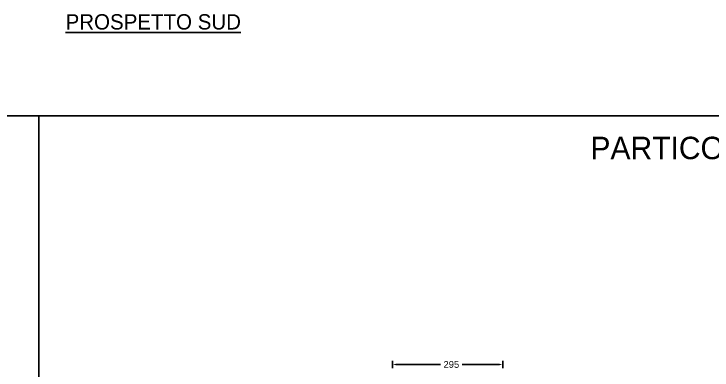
# Model space of a CAD drawing. Header units: millimetres. Extents: x 2622 to 2811, y 687 to 801.
# Drawn here: x 2732.89 to 2751.54, y 760.04 to 769.56 of the extents above; entities that cross this region are included whole.
import ezdxf

# ---------------------------------------------------------------- set-up
doc = ezdxf.new("R2010")
doc.units = ezdxf.units.MM
doc.layers.add('Scritte', color=2, linetype='Continuous')
doc.layers.add('Sottile', color=5, linetype='Continuous')
doc.styles.get("Standard").update_dxf_attribs({"font": 'arial.ttf'})
doc.styles.add('stile1', font='l_10646.ttf', dxfattribs={"height": 1})
doc.styles.add('STYLE2', font='l_10646.ttf')
doc.dimstyles.get("Standard").update_dxf_attribs({"dimtxt": 0.18, "dimasz": 0.18, "dimexe": 0.18, "dimexo": 0.0625, "dimgap": 0.09, "dimtad": 0, "dimtih": 1, "dimtoh": 1, "dimdec": 4, "dimzin": 0, "dimdsep": 46, "dimtxsty": 'Standard', "dimcen": 0.09, "dimadec": 0, "dimazin": 0, "dimtfac": 1, "dimtdec": 4, "dimtofl": 0, "dimtmove": 0, "dimatfit": 3, "dimfxl": 1, "dimtolj": 1, "dimtzin": 0, "dimarcsym": 0})

# ---------------------------------------------------------------- blocks, each defined once
blk = doc.blocks.new('*D103')
at = {"layer": 'Defpoints', "color": 0, "transparency": 16777216}
for p in [(2742.998, 760.189), (2742.998, 759.689), (2745.948, 759.689)]:
    blk.add_point(p, dxfattribs=at)
at = {"layer": 'Sottile', "color": 0, "lineweight": -2, "transparency": 16777216}
for p, q in [((2742.998, 760.089), (2742.998, 760.289)), ((2745.948, 760.089), (2745.948, 760.289)), ((2743.088, 760.189), (2744.282, 760.189)), ((2745.858, 760.189), (2744.864, 760.189))]:
    blk.add_line(p, q, dxfattribs=at)
at = {"layer": 'Sottile', "color": 0, "transparency": 16777216}
for points in [[(2743.088, 760.204), (2743.088, 760.174), (2742.998, 760.189)], [(2745.858, 760.204), (2745.858, 760.174), (2745.948, 760.189)]]:
    blk.add_solid(points, dxfattribs=at)
at = {"layer": 'Sottile', "transparency": 16777216, "insert": (2744.573, 760.189), "char_height": 0.18, "attachment_point": 5}
blk.add_mtext('\\A1;295', dxfattribs=at)

msp = doc.modelspace()

# ---------------------------------------------------------------- linework, layer by layer
at = {"layer": 'Sottile'}
for p, q in [((2774.4717, 766.8329), (2679.2252, 766.8329)), ((2733.5538, 742.2106), (2733.5538, 766.8329))]:
    msp.add_line(p, q, dxfattribs=at)

# ---------------------------------------------------------------- texts
at = {"insert": (2736.6093, 769.3432), "char_height": 0.4095, "width": 22.307763, "attachment_point": 5, "style": 'STYLE2'}
msp.add_mtext('{\\fComic Sans MS|b0|i0|c0|p66;\\LPROSPETTO SUD}', dxfattribs=at)
at = {"layer": 'Scritte', "insert": (2748.2894, 766.2758), "char_height": 0.6, "width": 18.84, "attachment_point": 1, "style": 'stile1'}
msp.add_mtext('{\\fComic Sans MS|b0|i0|c0|p66;PARTICOLARI COSTRUTTIVI - sc. 1:10}', dxfattribs=at)

# ---------------------------------------------------------------- dimensions: what is measured, and where the dimension line sits
at = {"layer": 'Sottile'}
dim = msp.add_linear_dim(base=(2742.9976, 760.1885), p1=(2745.9476, 759.6885), p2=(2742.9976, 759.6885), angle=180, dimstyle='Standard', override={"dimasz": 0.09, "dimexe": 0.1, "dimexo": 0.4, "dimdec": 0, "dimlfac": 100, "dimclrt": 256}, dxfattribs=at)
dim.commit()
dim.dimension.update_dxf_attribs({"geometry": '*D103', "text_midpoint": (2744.5726, 760.1885), "dimtype": 160})

doc.saveas('drawing.dxf')
